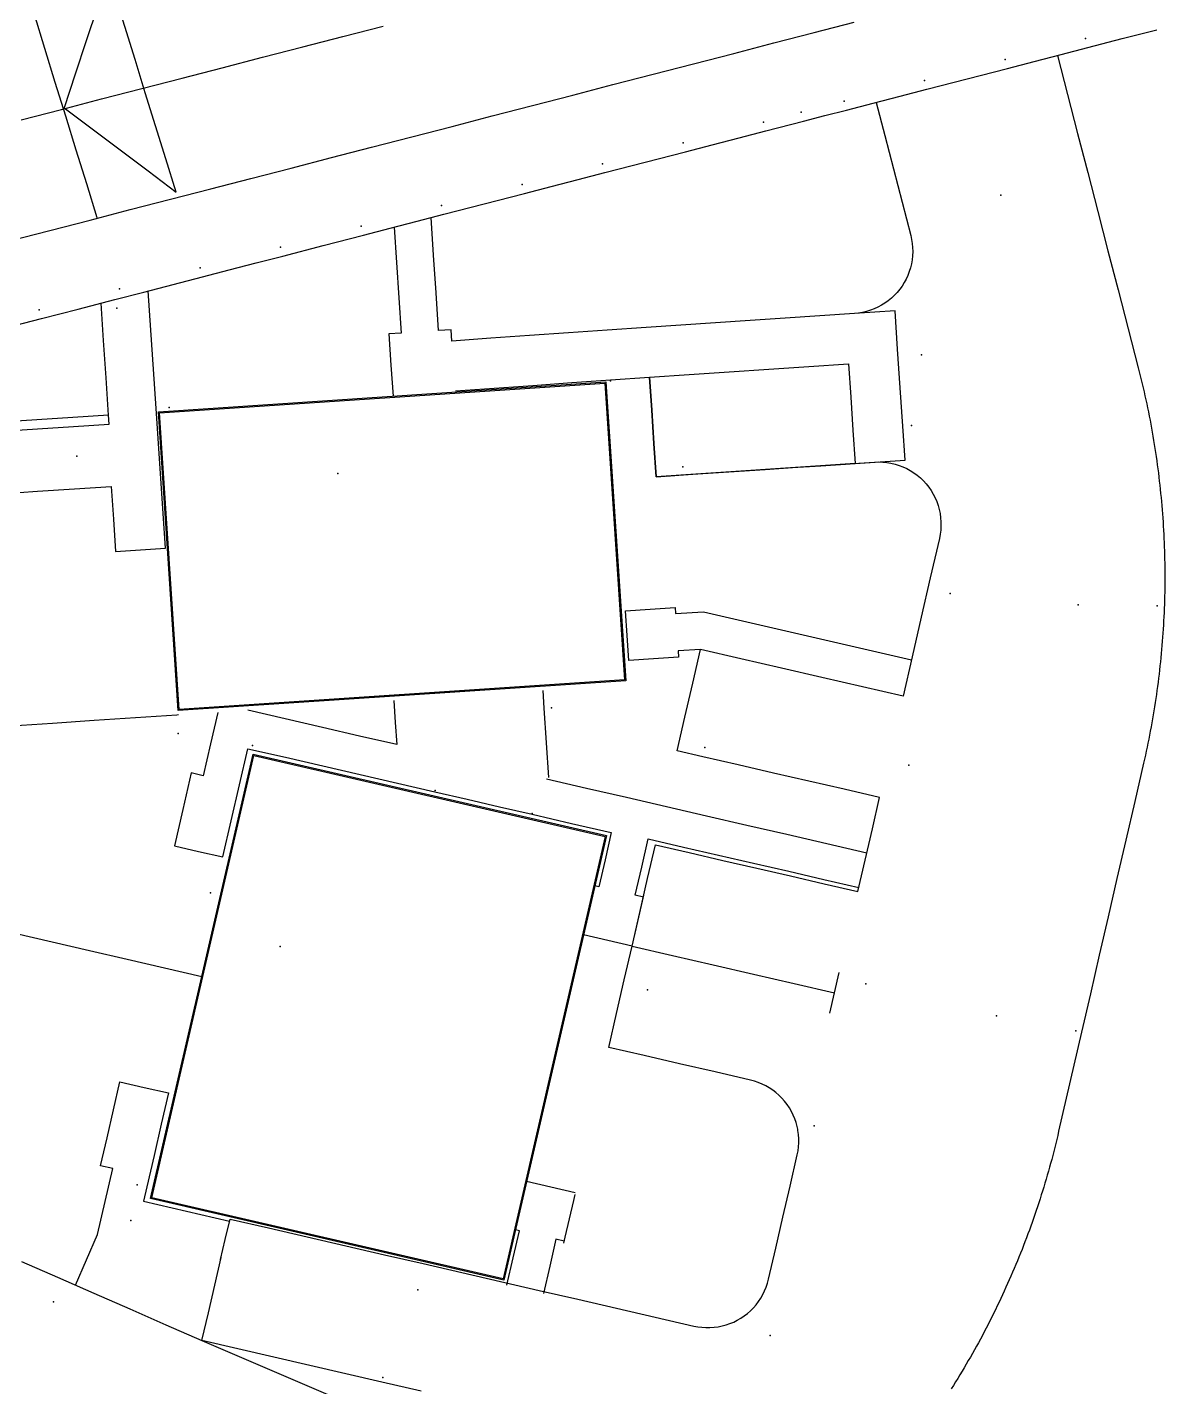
# Model space of a CAD drawing. Extents: x 0 to 368707, y -1 to 358204.
# Drawn here: x 368405.83 to 368433.2, y 357723.82 to 357756.52 of the extents above; entities that cross this region are included whole.
import ezdxf

# ---------------------------------------------------------------- set-up
doc = ezdxf.new("R2010")
doc.units = 0
doc.header["$MEASUREMENT"] = 0
for name, color, linetype in [('3D_LINES', 3, 'Continuous'), ('3D_Points', 1, 'Continuous'), ('PLOTS EXTERNAL LEVEL', 6, 'Continuous'), ('PLOTS FFL', 5, 'Continuous')]:
    doc.layers.add(name, color=color, linetype=linetype)

msp = doc.modelspace()

# ---------------------------------------------------------------- linework, layer by layer
at = {"layer": '3D_LINES'}
for points in [[(368409.415, 357752.557, 53.417), (368409.169, 357753.354, 53.417), (368408.922, 357754.15, 53.417), (368408.675, 357754.947, 53.417), (368408.429, 357755.744, 53.417), (368408.182, 357756.54, 53.417), (368407.935, 357757.337, 53.417), (368407.788, 357757.811, 53.417), (368407.521, 357757.004, 53.417), (368407.255, 357756.197, 53.417), (368406.988, 357755.39, 53.417), (368406.721, 357754.583, 53.417), (368407.394, 357754.076, 53.417), (368408.068, 357753.57, 53.417), (368408.742, 357753.064, 53.417), (368409.415, 357752.557, 53.417)], [(368405.883, 357757.202, 53.404), (368405.998, 357756.832, 53.404), (368406.25, 357756.018, 53.404), (368406.502, 357755.204, 53.404), (368406.754, 357754.39, 53.404), (368407.006, 357753.576, 53.404), (368407.258, 357752.762, 53.404), (368407.51, 357751.948, 53.404)], [(368405.409, 357751.382, 53.397), (368406.377, 357751.632, 53.397), (368407.345, 357751.883, 53.397), (368408.312, 357752.134, 53.397), (368409.28, 357752.384, 53.397), (368410.247, 357752.635, 53.397), (368411.215, 357752.885, 53.397), (368412.183, 357753.136, 53.397), (368413.15, 357753.387, 53.397), (368414.118, 357753.637, 53.397), (368415.086, 357753.888, 53.397), (368416.053, 357754.138, 53.397), (368417.021, 357754.389, 53.397), (368417.988, 357754.64, 53.397), (368418.956, 357754.89, 53.397), (368419.924, 357755.141, 53.397), (368420.891, 357755.391, 53.397), (368421.859, 357755.642, 53.397), (368422.827, 357755.893, 53.397), (368423.794, 357756.143, 53.397), (368424.762, 357756.394, 53.397), (368425.729, 357756.645, 53.397)], [(368405.531, 357749.347, 53.4), (368406.177, 357749.515, 53.41), (368407.057, 357749.743, 53.406), (368407.938, 357749.971, 53.402), (368408.641, 357750.153, 53.41), (368409.345, 357750.335, 53.418), (368410.049, 357750.517, 53.426), (368410.694, 357750.685, 53.429), (368411.34, 357750.852, 53.433), (368411.985, 357751.019, 53.437), (368412.953, 357751.27, 53.439), (368413.921, 357751.52, 53.441), (368414.567, 357751.687, 53.455), (368415.212, 357751.855, 53.47), (368415.857, 357752.022, 53.485), (368416.825, 357752.272, 53.559), (368417.793, 357752.523, 53.634), (368418.439, 357752.69, 53.638), (368419.084, 357752.857, 53.642), (368419.73, 357753.025, 53.646), (368420.698, 357753.275, 53.659), (368421.666, 357753.526, 53.672), (368422.311, 357753.693, 53.638), (368422.956, 357753.86, 53.604), (368423.602, 357754.027, 53.571), (368424.505, 357754.261, 53.58), (368425.021, 357754.395, 53.593), (368425.538, 357754.529, 53.607), (368426.183, 357754.696, 53.601), (368426.829, 357754.863, 53.594), (368427.474, 357755.03, 53.588), (368428.442, 357755.281, 53.6), (368429.41, 357755.532, 53.612), (368430.056, 357755.699, 53.609), (368430.701, 357755.866, 53.605), (368431.346, 357756.033, 53.602), (368432.175, 357756.248, 53.603), (368433.004, 357756.463, 53.604)], [(368405.687, 357754.295, 53.346), (368406.655, 357754.545, 53.356), (368407.623, 357754.796, 53.368), (368408.59, 357755.046, 53.381), (368409.558, 357755.297, 53.393), (368410.526, 357755.548, 53.406), (368411.493, 357755.798, 53.418), (368412.461, 357756.049, 53.431), (368413.428, 357756.299, 53.443), (368414.396, 357756.55, 53.456)], [(368430.612, 357755.843, 53.768), (368430.855, 357754.904, 53.768), (368431.099, 357753.964, 53.768), (368431.342, 357753.025, 53.768), (368431.585, 357752.086, 53.768), (368431.828, 357751.146, 53.768), (368432.072, 357750.207, 53.768), (368432.315, 357749.268, 53.768), (368432.558, 357748.328, 53.768), (368432.583, 357748.233, 53.768), (368432.607, 357748.137, 53.768), (368432.631, 357748.04, 53.768), (368432.654, 357747.944, 53.768), (368432.676, 357747.848, 53.768), (368432.699, 357747.751, 53.768), (368432.72, 357747.655, 53.768), (368432.742, 357747.558, 53.768), (368432.762, 357747.461, 53.768), (368432.783, 357747.364, 53.768), (368432.803, 357747.268, 53.768), (368432.822, 357747.17, 53.768), (368432.841, 357747.073, 53.768), (368432.859, 357746.976, 53.768), (368432.877, 357746.879, 53.768), (368432.894, 357746.781, 53.768), (368432.911, 357746.684, 53.768), (368432.928, 357746.586, 53.768), (368432.944, 357746.488, 53.768), (368432.959, 357746.391, 53.768), (368432.974, 357746.293, 53.768), (368432.989, 357746.195, 53.768), (368433.003, 357746.097, 53.768), (368433.016, 357745.999, 53.768), (368433.029, 357745.901, 53.768), (368433.042, 357745.802, 53.768), (368433.054, 357745.704, 53.768), (368433.065, 357745.606, 53.768), (368433.076, 357745.508, 53.768), (368433.087, 357745.409, 53.768), (368433.097, 357745.311, 53.768), (368433.107, 357745.212, 53.768), (368433.116, 357745.114, 53.768), (368433.125, 357745.015, 53.768), (368433.133, 357744.916, 53.768), (368433.141, 357744.818, 53.768), (368433.148, 357744.719, 53.768), (368433.154, 357744.62, 53.768), (368433.161, 357744.521, 53.768), (368433.166, 357744.423, 53.768), (368433.172, 357744.324, 53.768), (368433.176, 357744.225, 53.768), (368433.181, 357744.126, 53.768), (368433.184, 357744.027, 53.768), (368433.188, 357743.928, 53.768), (368433.191, 357743.829, 53.768), (368433.193, 357743.73, 53.768), (368433.195, 357743.631, 53.768), (368433.196, 357743.532, 53.768), (368433.197, 357743.433, 53.768), (368433.197, 357743.334, 53.768), (368433.197, 357743.235, 53.768), (368433.196, 357743.136, 53.768), (368433.195, 357743.037, 53.768), (368433.194, 357742.938, 53.768), (368433.192, 357742.839, 53.768), (368433.189, 357742.74, 53.77), (368433.186, 357742.642, 53.77), (368433.182, 357742.543, 53.77), (368433.178, 357742.444, 53.77), (368433.174, 357742.345, 53.77), (368433.169, 357742.246, 53.77), (368433.163, 357742.147, 53.77), (368433.157, 357742.048, 53.773), (368433.151, 357741.95, 53.775), (368433.144, 357741.851, 53.778), (368433.136, 357741.752, 53.78), (368433.128, 357741.653, 53.783), (368433.12, 357741.555, 53.786), (368433.111, 357741.456, 53.788), (368433.101, 357741.358, 53.791), (368433.091, 357741.259, 53.793), (368433.081, 357741.161, 53.796), (368433.07, 357741.062, 53.798), (368433.059, 357740.964, 53.801), (368433.047, 357740.866, 53.804), (368433.034, 357740.768, 53.806), (368433.022, 357740.669, 53.809), (368433.008, 357740.571, 53.811), (368432.994, 357740.473, 53.814), (368432.98, 357740.375, 53.816), (368432.965, 357740.278, 53.819), (368432.95, 357740.18, 53.822), (368432.934, 357740.082, 53.824), (368432.918, 357739.984, 53.827), (368432.901, 357739.887, 53.829), (368432.884, 357739.789, 53.832), (368432.866, 357739.692, 53.835), (368432.848, 357739.595, 53.837), (368432.83, 357739.497, 53.84), (368432.81, 357739.4, 53.842), (368432.791, 357739.303, 53.845), (368432.771, 357739.206, 53.847), (368432.75, 357739.109, 53.85), (368432.729, 357739.013, 53.853), (368432.708, 357738.916, 53.855), (368432.686, 357738.82, 53.858), (368432.473, 357737.896, 53.882), (368432.259, 357736.972, 53.907), (368432.046, 357736.048, 53.932), (368431.833, 357735.124, 53.956), (368431.62, 357734.2, 53.981), (368431.407, 357733.276, 54.006), (368431.194, 357732.352, 54.03), (368431.011, 357731.557, 54.054), (368430.827, 357730.762, 54.077), (368430.644, 357729.967, 54.101), (368430.621, 357729.87, 54.104), (368430.598, 357729.774, 54.106), (368430.575, 357729.677, 54.109), (368430.551, 357729.581, 54.112), (368430.526, 357729.485, 54.115), (368430.502, 357729.389, 54.118), (368430.476, 357729.293, 54.121), (368430.45, 357729.197, 54.124), (368430.424, 357729.102, 54.126), (368430.397, 357729.006, 54.129), (368430.37, 357728.911, 54.132), (368430.342, 357728.816, 54.135), (368430.314, 357728.721, 54.138), (368430.285, 357728.626, 54.141), (368430.256, 357728.531, 54.144), (368430.226, 357728.436, 54.146), (368430.196, 357728.342, 54.149), (368430.166, 357728.248, 54.152), (368430.135, 357728.153, 54.155), (368430.103, 357728.059, 54.158), (368430.071, 357727.966, 54.161), (368430.039, 357727.872, 54.164), (368430.006, 357727.778, 54.166), (368429.973, 357727.685, 54.169), (368429.939, 357727.592, 54.172), (368429.904, 357727.499, 54.175), (368429.87, 357727.406, 54.178), (368429.834, 357727.313, 54.181), (368429.799, 357727.221, 54.183), (368429.763, 357727.128, 54.186), (368429.726, 357727.036, 54.189), (368429.689, 357726.944, 54.192), (368429.652, 357726.852, 54.195), (368429.614, 357726.761, 54.198), (368429.575, 357726.669, 54.201), (368429.536, 357726.578, 54.203), (368429.497, 357726.487, 54.206), (368429.457, 357726.396, 54.209), (368429.417, 357726.306, 54.212), (368429.376, 357726.215, 54.215), (368429.335, 357726.125, 54.218), (368429.294, 357726.035, 54.221), (368429.252, 357725.945, 54.223), (368429.209, 357725.855, 54.226), (368429.166, 357725.766, 54.229), (368429.123, 357725.677, 54.232), (368429.079, 357725.588, 54.235), (368429.035, 357725.499, 54.238), (368428.99, 357725.411, 54.241), (368428.945, 357725.322, 54.243), (368428.9, 357725.234, 54.246), (368428.854, 357725.146, 54.249), (368428.808, 357725.059, 54.252), (368428.761, 357724.971, 54.255), (368428.713, 357724.884, 54.258), (368428.666, 357724.797, 54.26), (368428.618, 357724.71, 54.263), (368428.569, 357724.624, 54.266), (368428.52, 357724.538, 54.269), (368428.471, 357724.452, 54.272), (368428.421, 357724.366, 54.275), (368428.371, 357724.281, 54.278), (368428.32, 357724.195, 54.28), (368428.269, 357724.11, 54.283), (368428.217, 357724.026, 54.286), (368428.165, 357723.941, 54.289), (368428.113, 357723.857, 54.292), (368428.06, 357723.773, 54.295)], [(368426.256, 357754.715, 53.575), (368426.463, 357753.914, 53.605), (368426.671, 357753.113, 53.643), (368426.878, 357752.312, 53.68), (368427.086, 357751.511, 53.718), (368427.107, 357751.416, 53.722), (368427.122, 357751.319, 53.726), (368427.131, 357751.222, 53.731), (368427.134, 357751.124, 53.735), (368427.13, 357751.027, 53.74), (368427.119, 357750.93, 53.744), (368427.103, 357750.834, 53.749), (368427.08, 357750.739, 53.753), (368427.051, 357750.645, 53.757), (368427.017, 357750.554, 53.761), (368426.976, 357750.465, 53.765), (368426.929, 357750.38, 53.769), (368426.878, 357750.297, 53.773), (368426.82, 357750.218, 53.775), (368426.758, 357750.142, 53.777), (368426.691, 357750.071, 53.779), (368426.62, 357750.005, 53.78), (368426.544, 357749.943, 53.782), (368426.465, 357749.886, 53.782), (368426.382, 357749.835, 53.783), (368426.296, 357749.789, 53.783), (368426.207, 357749.749, 53.783), (368426.115, 357749.714, 53.782), (368426.022, 357749.686, 53.783), (368425.927, 357749.664, 53.783), (368425.831, 357749.648, 53.783), (368425.734, 357749.638, 53.782)], [(368421.208, 357745.728, 53.773), (368421.613, 357745.755, 53.795), (368422.44, 357745.81, 53.805), (368423.268, 357745.865, 53.815), (368424.095, 357745.921, 53.825), (368424.923, 357745.976, 53.835), (368425.751, 357746.031, 53.845), (368426.349, 357746.071, 53.852), (368426.948, 357746.111, 53.859), (368426.894, 357746.925, 53.869), (368426.832, 357747.851, 53.847), (368426.77, 357748.777, 53.824), (368426.708, 357749.703, 53.802), (368425.734, 357749.638, 53.778), (368424.898, 357749.582, 53.758), (368424.063, 357749.527, 53.738), (368423.227, 357749.471, 53.718), (368422.392, 357749.415, 53.698), (368421.557, 357749.359, 53.678), (368420.721, 357749.303, 53.658), (368419.786, 357749.237, 53.635), (368418.852, 357749.172, 53.613), (368417.917, 357749.106, 53.59), (368416.982, 357749.04, 53.567), (368416.047, 357748.974, 53.545), (368416.029, 357749.246, 53.538), (368415.73, 357749.226, 53.531), (368415.669, 357750.131, 53.509), (368415.609, 357751.037, 53.487), (368415.548, 357751.942, 53.466)], [(368414.662, 357751.712, 53.465), (368414.718, 357750.863, 53.543), (368414.775, 357750.015, 53.622), (368414.832, 357749.166, 53.693), (368414.533, 357749.146, 53.692), (368414.583, 357748.398, 53.752), (368414.633, 357747.649, 53.81)], [(368404.213, 357746.738, 53.648), (368404.263, 357745.99, 53.648), (368404.313, 357745.241, 53.648), (368405.198, 357745.3, 53.648), (368406.084, 357745.36, 53.648), (368406.969, 357745.419, 53.648), (368407.855, 357745.478, 53.648), (368407.907, 357744.693, 53.648), (368407.96, 357743.909, 53.648), (368408.558, 357743.949, 53.648), (368409.157, 357743.989, 53.648), (368409.101, 357744.83, 53.648), (368409.045, 357745.671, 53.648), (368408.989, 357746.512, 53.648), (368408.932, 357747.353, 53.648), (368408.869, 357748.295, 53.648), (368408.806, 357749.237, 53.648), (368408.743, 357750.179, 53.648)], [(368407.79, 357747.192, 53.414), (368407.73, 357748.09, 53.414), (368407.67, 357748.988, 53.414), (368407.611, 357749.886, 53.414)], [(368416.132, 357747.777, 53.724), (368417.065, 357747.843, 53.724), (368417.999, 357747.909, 53.724), (368418.933, 357747.974, 53.724), (368419.866, 357748.04, 53.724), (368420.806, 357748.106, 53.728), (368420.857, 357747.308, 53.731), (368420.909, 357746.51, 53.735), (368420.961, 357745.711, 53.738), (368420.908, 357746.51, 53.742), (368420.855, 357747.308, 53.745), (368420.801, 357748.106, 53.748), (368421.759, 357748.17, 53.753), (368422.717, 357748.234, 53.757), (368423.675, 357748.298, 53.761), (368424.633, 357748.362, 53.765), (368425.591, 357748.426, 53.769), (368425.644, 357747.628, 53.772), (368425.697, 357746.83, 53.776), (368425.751, 357746.031, 53.779), (368424.793, 357745.967, 53.783), (368423.835, 357745.903, 53.787), (368422.877, 357745.839, 53.791), (368421.919, 357745.775, 53.795), (368420.961, 357745.711, 53.795), (368421.837, 357745.77, 53.795), (368422.712, 357745.828, 53.795), (368423.588, 357745.887, 53.795), (368424.463, 357745.945, 53.795), (368425.338, 357746.004, 53.795), (368426.214, 357746.062, 53.795), (368426.314, 357746.066, 53.795), (368426.413, 357746.062, 53.795), (368426.513, 357746.052, 53.795), (368426.611, 357746.036, 53.795), (368426.708, 357746.013, 53.795), (368426.804, 357745.983, 53.795), (368426.897, 357745.948, 53.795), (368426.988, 357745.906, 53.795), (368427.075, 357745.858, 53.795), (368427.16, 357745.804, 53.795), (368427.24, 357745.745, 53.795), (368427.317, 357745.681, 53.795), (368427.389, 357745.612, 53.795), (368427.456, 357745.538, 53.795), (368427.518, 357745.46, 53.795), (368427.575, 357745.378, 53.795), (368427.626, 357745.292, 53.795), (368427.672, 357745.203, 53.795), (368427.711, 357745.112, 53.795), (368427.744, 357745.017, 53.795), (368427.771, 357744.921, 53.795), (368427.792, 357744.824, 53.795), (368427.805, 357744.725, 53.795), (368427.813, 357744.625, 53.795), (368427.813, 357744.525, 53.795), (368427.807, 357744.426, 53.795), (368427.795, 357744.326, 53.795), (368427.775, 357744.229, 53.795), (368427.557, 357743.28, 53.795), (368427.338, 357742.331, 53.795), (368427.119, 357741.382, 53.795), (368426.9, 357740.433, 53.795), (368425.926, 357740.657, 53.795), (368424.951, 357740.882, 53.795), (368423.977, 357741.107, 53.795), (368423.002, 357741.332, 53.795), (368422.028, 357741.556, 53.795), (368421.489, 357741.52, 53.795), (368421.499, 357741.371, 53.795), (368420.9, 357741.331, 53.795), (368420.302, 357741.291, 53.795), (368420.262, 357741.889, 53.795), (368420.222, 357742.488, 53.795), (368420.82, 357742.528, 53.795), (368421.419, 357742.568, 53.795), (368421.429, 357742.418, 53.795), (368422.101, 357742.463, 53.795), (368422.934, 357742.271, 53.795), (368423.768, 357742.079, 53.795), (368424.602, 357741.886, 53.795), (368425.435, 357741.694, 53.795), (368426.269, 357741.502, 53.795), (368427.102, 357741.31, 53.795)], [(368407.805, 357746.978, 53.764), (368407.79, 357747.192, 53.743), (368406.93, 357747.135, 53.691), (368406.069, 357747.077, 53.651), (368405.209, 357747.02, 53.58), (368404.348, 357746.962, 53.51), (368403.488, 357746.905, 53.475), (368403.502, 357746.69, 53.491), (368404.363, 357746.748, 53.527), (368405.223, 357746.805, 53.598), (368406.084, 357746.863, 53.668), (368406.944, 357746.92, 53.715), (368407.805, 357746.978, 53.764)], [(368410.487, 357726.882, 54.294), (368410.599, 357727.369, 54.294), (368410.712, 357727.857, 54.294), (368411.641, 357727.642, 54.294), (368412.571, 357727.428, 54.294), (368413.501, 357727.214, 54.294), (368414.43, 357726.999, 54.294), (368415.36, 357726.785, 54.294), (368416.289, 357726.57, 54.294), (368417.219, 357726.356, 54.294), (368418.149, 357726.142, 54.294), (368419.078, 357725.927, 54.294), (368420.008, 357725.713, 54.294), (368420.938, 357725.498, 54.294), (368421.867, 357725.284, 54.294), (368421.963, 357725.265, 54.294), (368422.061, 357725.253, 54.294), (368422.159, 357725.246, 54.294), (368422.257, 357725.247, 54.294), (368422.355, 357725.253, 54.294), (368422.452, 357725.266, 54.294), (368422.548, 357725.286, 54.294), (368422.643, 357725.311, 54.294), (368422.736, 357725.343, 54.294), (368422.827, 357725.381, 54.294), (368422.914, 357725.424, 54.294), (368422.999, 357725.474, 54.294), (368423.081, 357725.528, 54.294), (368423.159, 357725.588, 54.294), (368423.232, 357725.653, 54.294), (368423.301, 357725.723, 54.294), (368423.366, 357725.797, 54.294), (368423.426, 357725.875, 54.294), (368423.48, 357725.957, 54.294), (368423.529, 357726.042, 54.294), (368423.572, 357726.13, 54.294), (368423.609, 357726.221, 54.294), (368423.641, 357726.314, 54.294), (368423.666, 357726.409, 54.294), (368423.838, 357727.156, 54.294), (368424.011, 357727.904, 54.294), (368424.183, 357728.652, 54.294), (368424.356, 357729.4, 54.294), (368424.375, 357729.496, 54.294), (368424.387, 357729.594, 54.294), (368424.393, 357729.692, 54.294), (368424.393, 357729.79, 54.294), (368424.387, 357729.888, 54.294), (368424.373, 357729.985, 54.263), (368424.367, 357730.018, 54.263), (368424.354, 357730.081, 54.263), (368424.328, 357730.176, 54.263), (368424.297, 357730.269, 54.264), (368424.259, 357730.359, 54.262), (368424.215, 357730.447, 54.26), (368424.166, 357730.532, 54.258), (368424.111, 357730.614, 54.257), (368424.051, 357730.692, 54.255), (368423.986, 357730.765, 54.253), (368423.917, 357730.834, 54.251), (368423.843, 357730.899, 54.249), (368423.765, 357730.959, 54.247), (368423.683, 357731.013, 54.246), (368423.598, 357731.062, 54.244), (368423.51, 357731.105, 54.242), (368423.419, 357731.142, 54.24), (368423.326, 357731.174, 54.238), (368423.231, 357731.199, 54.237), (368422.379, 357731.395, 54.22), (368421.526, 357731.592, 54.204), (368420.673, 357731.789, 54.188), (368419.821, 357731.985, 54.171), (368420.008, 357732.797, 54.156), (368420.195, 357733.609, 54.14), (368420.383, 357734.421, 54.125), (368420.57, 357735.233, 54.109), (368420.757, 357736.045, 54.094), (368420.944, 357736.857, 54.078), (368421.756, 357736.67, 54.063), (368422.568, 357736.483, 54.047), (368423.38, 357736.296, 54.032), (368424.192, 357736.108, 54.016), (368425.004, 357735.921, 54.001), (368425.816, 357735.734, 53.985), (368425.99, 357736.488, 53.971), (368426.164, 357737.242, 53.956), (368426.338, 357737.997, 53.942), (368425.488, 357738.193, 53.926), (368424.637, 357738.389, 53.91), (368423.787, 357738.585, 53.893), (368422.936, 357738.781, 53.877), (368422.086, 357738.977, 53.861), (368421.466, 357739.12, 53.861), (368421.653, 357739.932, 53.861), (368421.841, 357740.744, 53.861), (368422.028, 357741.556, 53.861)], [(368418.383, 357738.474, 53.76), (368418.328, 357739.308, 53.76), (368418.272, 357740.143, 53.76), (368418.243, 357740.567, 53.765)], [(368410.421, 357740.044, 53.814), (368410.246, 357739.283, 53.814), (368410.07, 357738.521, 53.814), (368409.778, 357738.588, 53.814), (368409.575, 357737.711, 53.814), (368409.373, 357736.834, 53.814), (368409.958, 357736.7, 53.814), (368410.542, 357736.565, 53.814), (368410.743, 357737.433, 53.814), (368410.943, 357738.301, 53.814), (368411.143, 357739.169, 53.814), (368412.043, 357738.962, 53.823), (368412.942, 357738.754, 53.832), (368413.842, 357738.547, 53.842), (368414.741, 357738.339, 53.851), (368415.64, 357738.132, 53.86), (368416.419, 357737.952, 53.866), (368417.198, 357737.773, 53.871), (368417.976, 357737.593, 53.877), (368418.93, 357737.373, 53.877), (368419.884, 357737.153, 53.877), (368419.733, 357736.5, 53.877), (368419.583, 357735.848, 53.877), (368419.485, 357735.87, 53.877), (368419.35, 357735.285, 53.877), (368419.215, 357734.701, 53.877), (368419.8, 357734.566, 53.877), (368420.385, 357734.431, 53.877)], [(368414.651, 357740.327, 53.877), (368414.687, 357739.797, 53.87), (368414.722, 357739.267, 53.862), (368413.828, 357739.474, 53.862), (368412.933, 357739.68, 53.862), (368412.038, 357739.886, 53.862), (368411.144, 357740.093, 53.852)], [(368409.475, 357739.981, 53.722), (368409.435, 357739.978, 53.722), (368408.439, 357739.912, 53.722), (368407.442, 357739.845, 53.722), (368406.446, 357739.779, 53.722), (368405.45, 357739.712, 53.722), (368404.453, 357739.646, 53.722), (368403.457, 357739.579, 53.722), (368402.46, 357739.512, 53.722), (368401.464, 357739.446, 53.722), (368400.467, 357739.379, 53.722), (368399.471, 357739.313, 53.722), (368398.475, 357739.246, 53.722)], [(368426.03, 357736.659, 54.094), (368425.067, 357736.882, 54.06), (368424.103, 357737.104, 54.025), (368423.14, 357737.326, 53.996), (368422.177, 357737.548, 53.975), (368421.213, 357737.77, 53.966), (368420.25, 357737.992, 53.965), (368419.287, 357738.215, 53.96), (368418.323, 357738.437, 53.936)], [(368420.654, 357735.6, 54.06), (368420.46, 357735.645, 54.059), (368420.616, 357736.323, 54.03), (368420.772, 357737, 54.001), (368421.616, 357736.805, 54.003), (368422.461, 357736.61, 54.021), (368423.305, 357736.416, 54.039), (368424.15, 357736.221, 54.057), (368424.994, 357736.026, 54.087), (368425.839, 357735.831, 54.117)], [(368398.664, 357736.316, 53.644), (368399.509, 357736.121, 53.644), (368400.354, 357735.926, 53.644), (368401.2, 357735.731, 53.644), (368402.045, 357735.536, 53.644), (368402.891, 357735.341, 53.644), (368403.736, 357735.146, 53.644), (368404.636, 357734.938, 53.644), (368405.536, 357734.731, 53.644), (368406.435, 357734.523, 53.644), (368407.335, 357734.316, 53.644), (368408.235, 357734.108, 53.644), (368409.134, 357733.901, 53.644), (368410.034, 357733.693, 53.644)], [(368420.43, 357734.626, 54.101), (368420.632, 357735.503, 54.064), (368420.666, 357735.649, 54.058)], [(368420.383, 357734.421, 54.11), (368421.357, 357734.197, 54.119), (368422.331, 357733.972, 54.14), (368423.306, 357733.747, 54.16), (368424.28, 357733.522, 54.181), (368425.255, 357733.298, 54.196)], [(368425.142, 357732.811, 54.204), (368425.367, 357733.785, 54.181)], [(368406.992, 357726.271, 54.024), (368407.258, 357726.878, 54.024), (368407.525, 357727.485, 54.024), (368407.708, 357728.279, 54.024), (368407.891, 357729.072, 54.024), (368407.598, 357729.139, 54.024), (368407.754, 357729.812, 54.024), (368407.909, 357730.486, 54.024), (368408.064, 357731.159, 54.024), (368408.649, 357731.024, 54.024), (368409.234, 357730.889, 54.024), (368409.06, 357730.136, 54.024), (368408.886, 357729.382, 54.024), (368408.712, 357728.629, 54.024), (368408.633, 357728.285, 54.048), (368409.322, 357728.126, 54.048), (368410.011, 357727.967, 54.048), (368410.7, 357727.808, 54.048)], [(368417.374, 357726.269, 54.096), (368417.524, 357726.922, 54.093), (368417.675, 357727.575, 54.091), (368417.577, 357727.597, 54.086), (368417.712, 357728.182, 54.084), (368417.847, 357728.767, 54.082), (368418.432, 357728.632, 54.111), (368419.016, 357728.497, 54.139)], [(368419.005, 357728.448, 54.139), (368418.971, 357728.302, 54.14), (368418.769, 357727.425, 54.143), (368418.735, 357727.279, 54.143)], [(368418.747, 357727.328, 54.143), (368418.552, 357727.372, 54.134), (368418.401, 357726.72, 54.136), (368418.251, 357726.067, 54.138)], [(368405.697, 357726.84, 54.096), (368406.565, 357726.459, 54.086), (368407.433, 357726.077, 54.077), (368408.301, 357725.696, 54.077), (368409.169, 357725.315, 54.077), (368410.038, 357724.933, 54.077), (368410.191, 357725.599, 54.051), (368410.345, 357726.265, 54.036), (368410.498, 357726.931, 54.016)], [(368410.038, 357724.933, 54.109), (368410.879, 357724.573, 54.109), (368411.721, 357724.212, 54.109), (368412.563, 357723.852, 54.109), (368413.404, 357723.491, 54.109)], [(368415.309, 357723.718, 54.109), (368414.361, 357723.936, 54.109), (368413.496, 357724.136, 54.109), (368412.632, 357724.335, 54.109), (368411.767, 357724.535, 54.109), (368410.902, 357724.734, 54.109), (368410.038, 357724.933, 54.109)]]:
    msp.add_polyline3d(points, dxfattribs=at)
at = {"layer": '3D_Points'}
for p in [(368431.291, 357756.247, 53.591), (368429.355, 357755.746, 53.585), (368427.419, 357755.244, 53.576), (368425.482, 357754.743, 53.564), (368424.449, 357754.475, 53.556), (368423.546, 357754.241, 53.549), (368421.61, 357753.74, 53.53), (368419.674, 357753.239, 53.508), (368417.738, 357752.737, 53.484), (368429.256, 357752.484, 53.68), (368415.802, 357752.236, 53.459), (368413.866, 357751.734, 53.434), (368411.93, 357751.233, 53.409), (368409.994, 357750.731, 53.384), (368408.057, 357750.23, 53.359), (368406.121, 357749.728, 53.339), (368407.992, 357749.761, 53.5), (368427.347, 357748.644, 53.85), (368419.868, 357748.016, 53.8), (368409.248, 357747.374, 53.8), (368427.108, 357746.939, 53.9), (368407.029, 357746.209, 53.8), (368421.6, 357745.951, 53.8), (368413.307, 357745.786, 53.95), (368428.031, 357742.901, 53.95), (368431.112, 357742.63, 53.85), (368433.016, 357742.603, 53.8), (368418.447, 357740.154, 53.8), (368409.465, 357739.534, 53.8), (368411.253, 357739.25, 53.85), (368422.136, 357739.196, 53.9), (368427.044, 357738.775, 54.05), (368415.647, 357738.162, 53.85), (368417.981, 357737.614, 54), (368410.241, 357735.705, 54), (368411.918, 357734.414, 54.15), (368426.006, 357733.514, 54.2), (368420.753, 357733.37, 54.15), (368429.151, 357732.743, 54.1), (368431.059, 357732.383, 54.05), (368424.763, 357730.098, 54.25), (368408.476, 357728.683, 54), (368408.33, 357727.825, 54), (368415.228, 357726.151, 54), (368406.469, 357725.869, 54.1), (368423.702, 357725.057, 54.4), (368414.386, 357724.048, 54.1)]:
    msp.add_point(p, dxfattribs=at)
at = {"layer": 'PLOTS EXTERNAL LEVEL'}
for points in [[(368420.229, 357740.805, 53.8), (368409.468, 357740.086, 53.8), (368408.988, 357747.272, 53.8), (368419.749, 357747.991, 53.8), (368420.229, 357740.805, 53.8)], [(368417.299, 357726.389, 54), (368408.802, 357728.349, 54), (368410.034, 357733.693, 54), (368411.267, 357739.038, 54), (368419.764, 357737.078, 54), (368418.531, 357731.734, 54), (368417.299, 357726.389, 54)]]:
    msp.add_polyline3d(points, dxfattribs=at)
at = {"layer": 'PLOTS FFL'}
for points in [[(368420.202, 357740.829, 53.95), (368409.491, 357740.113, 53.95), (368409.014, 357747.249, 53.95), (368419.726, 357747.965, 53.95), (368420.202, 357740.829, 53.95)], [(368417.28, 357726.419, 54.15), (368408.832, 357728.367, 54.15), (368410.059, 357733.688, 54.15), (368411.286, 357739.008, 54.15), (368419.734, 357737.06, 54.15), (368418.507, 357731.739, 54.15), (368417.28, 357726.419, 54.15)]]:
    msp.add_polyline3d(points, dxfattribs=at)

doc.saveas('drawing.dxf')
